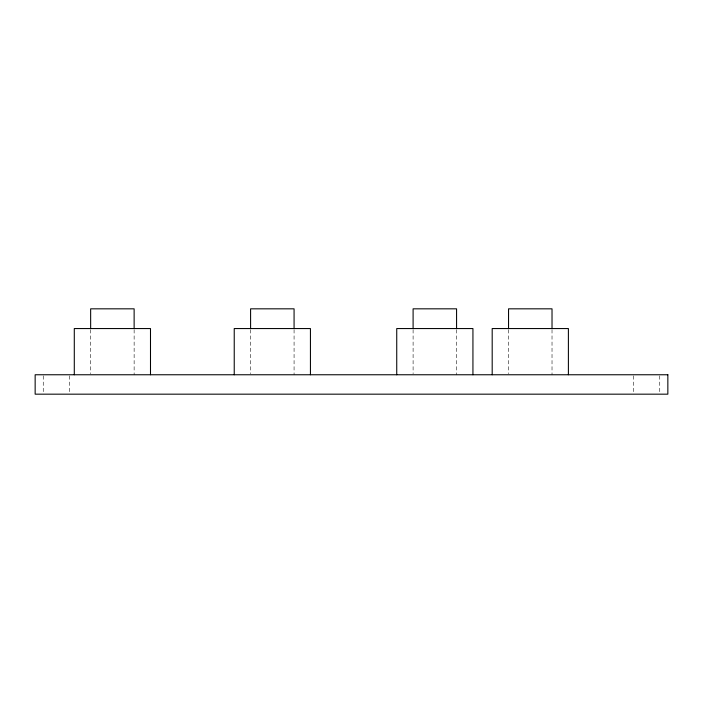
<?xml version="1.0" encoding="UTF-8"?>
<svg xmlns="http://www.w3.org/2000/svg" width="703" height="703" viewBox="0 0 703 703"><rect width="100%" height="100%" fill="white"/><g stroke="black" fill="none" stroke-linecap="round" stroke-linejoin="round"><path stroke-width="0.53" stroke-dasharray="3.52 2.64" d="M659.748 375.841L659.748 394.172M633.28 375.841L633.28 394.172M552.022 329.637L552.022 374.761M508.55 329.637L508.55 373.688M456.572 329.637L456.572 374.761M413.1 329.637L413.1 373.688M294.074 329.637L294.074 374.761M250.593 329.637L250.593 373.688M134.132 329.637L134.132 374.761M90.652 329.637L90.652 373.688M69.72 375.841L69.72 394.172M43.252 375.841L43.252 393.091"/><path stroke-width="1.05" d="M568.393 374.761L568.393 328.556L492.188 328.556L492.188 374.761M552.022 328.556L552.022 308.828L508.55 308.828L508.55 328.556M472.934 374.761L472.934 328.556L396.738 328.556L396.738 374.761M456.572 328.556L456.572 308.828L413.1 308.828L413.1 328.556M310.436 374.761L310.436 328.556L234.231 328.556L234.231 374.761M294.074 328.556L294.074 308.828L250.593 308.828L250.593 328.556M150.495 374.761L150.495 328.556L74.29 328.556L74.29 374.761M134.132 328.556L134.132 308.828L90.652 308.828L90.652 328.556M667.85 374.761L35.15 374.761L35.15 394.172L667.85 394.172L667.85 374.761"/></g></svg>
